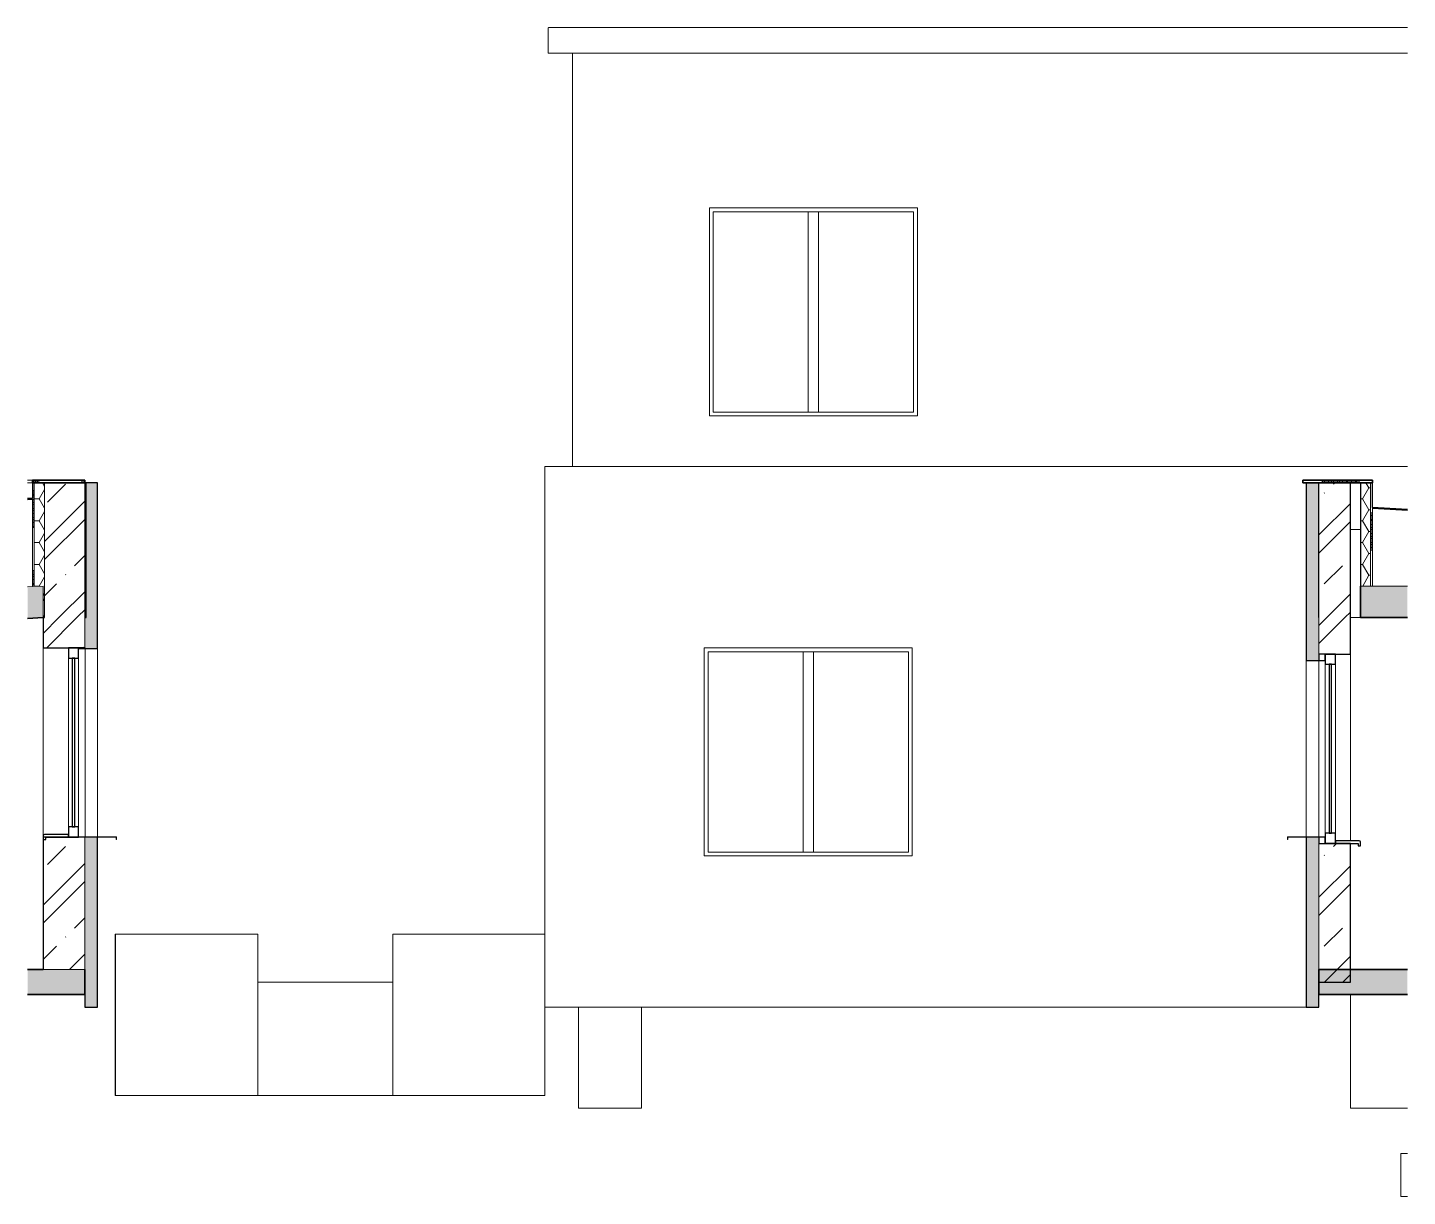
# Model space of a CAD drawing. Header units: millimetres. Extents: x -20192 to 462224, y -45352 to 20466.
# Drawn here: x 245529 to 256474, y 530 to 9800 of the extents above; entities that cross this region are included whole.
import ezdxf

# ---------------------------------------------------------------- set-up
doc = ezdxf.new("R2010")
doc.units = ezdxf.units.MM
for name, color, linetype, lineweight in [('A-FLOR', 192, 'Continuous', 9), ('A-FLOR-PATT', 8, 'Continuous', 35), ('A-GENM', 13, 'Continuous', 9), ('A-GLAZ', 151, 'Continuous', 9), ('A-ROOF', 132, 'Continuous', 9), ('A-ROOF-OTLN', 132, 'Continuous', 9), ('A-ROOF-PATT', 132, 'Continuous', 35), ('A-WALL', 113, 'Continuous', 9), ('A-WALL-PATT', 111, 'Continuous', 25), ('I-WALL', 2, 'Continuous', 9), ('Q-SPCQ', 91, 'Continuous', 9), ('S-COLS', 52, 'Continuous', 9)]:
    doc.layers.add(name, color=color, linetype=linetype, lineweight=lineweight)
pattern_1 = [(45, (239219.5, 0), (-359.21, 359.21), []), (45, (239363.2, -2e-13), (-359.21, 359.21), []), (45, (239650.56, -5e-13), (-215.526, 502.894), [203.2, -101.6, 3.353, -98.247])]
pattern_2 = [(0, (239219.506, 0), (150, 86.6), [100, -200]), (60, (239319.506, 0), (0.0022, 173.2038), [100, -200]), (300, (239319.506, 0), (149.9978, -86.6038), [100, -200])]

# ---------------------------------------------------------------- blocks, each defined once
blk = doc.blocks.new('OKNO_2k_ - OKNO_2k_2400 x 1500-2030614-VB1-S-Bourání')
at = {"layer": 'A-GLAZ', "lineweight": 25}
for p, q in [((16603, 4830), (16552, 4830)), ((16552, 4830), (16552, 4780)), ((16603, 4780), (16603, 4830)), ((16603, 4830), (16603, 4750)), ((16683, 4830), (16603, 4830)), ((16683, 4750), (16683, 4830)), ((16552, 4780), (16603, 4780)), ((16603, 4750), (16683, 4750)), ((16653, 4750), (16633, 4750)), ((16633, 4750), (16633, 3410)), ((16653, 3410), (16653, 4750)), ((16603, 3410), (16603, 3330)), ((16683, 3410), (16603, 3410)), ((16633, 3410), (16653, 3410)), ((16683, 3330), (16683, 3410)), ((16603, 3380), (16552, 3380)), ((16552, 3380), (16552, 3330)), ((16552, 3330), (16603, 3330)), ((16603, 3330), (16603, 3380)), ((16603, 3330), (16683, 3330))]:
    blk.add_line(p, q, dxfattribs=at)
at = {"layer": 'A-GLAZ'}
for p, q in [((16552, 3382), (16552, 4780)), ((16603, 4750), (16603, 3410)), ((16683, 4750), (16683, 3410))]:
    blk.add_line(p, q, dxfattribs=at)
blk = doc.blocks.new('parapet s nosem_vnitní - parapet s nosem_vnitní-1280305-VB1-S-Bourání')
at = {"layer": 'A-GENM', "lineweight": 25}
for p, q in [((16873, 3350), (16683, 3350)), ((16683, 3350), (16683, 3330)), ((16683, 3330), (16863, 3330)), ((16863, 3330), (16863, 3310)), ((16863, 3310), (16883, 3310)), ((16883, 3310), (16883, 3340))]:
    blk.add_line(p, q, dxfattribs=at)
blk.add_arc((16873, 3340), 10, 0, 90, dxfattribs=at)
blk = doc.blocks.new('parapet_ext - parapet_ext-1801991-VB1-S-Bourání')
at = {"layer": 'Q-SPCQ'}
for p, q in [((16603, 3382), (16303, 3382)), ((16303, 3382), (16303, 3360)), ((16303, 3360), (16305, 3360)), ((16305, 3360), (16305, 3380)), ((16305, 3380), (16603, 3380)), ((16603, 3380), (16603, 3382))]:
    blk.add_line(p, q, dxfattribs=at)
blk = doc.blocks.new('OKNO_2k_ - OKNO_2k_2000 x 1500-1963725-VB1-S-Bourání')
at = {"layer": 'A-GLAZ'}
h = blk.add_hatch(dxfattribs=at)
h.set_pattern_fill('FP_95', color=256, style=0, pattern_type=2)
h.set_pattern_definition([(0, (0, 0), (150, 86.6), [100, -200]), (60, (100, 0), (0.0022, 173.2038), [100, -200]), (300, (100, 0), (149.9978, -86.6038), [100, -200])])
h.paths.add_polyline_path([(6713, 4875), (6764, 4875), (6764, 4880), (6713, 4880)])
at = {"layer": 'A-GLAZ', "lineweight": 25}
for p, q in [((6713, 4880), (6633, 4880)), ((6633, 4880), (6633, 4800)), ((6713, 4880), (6713, 4875)), ((6764, 4880), (6713, 4880)), ((6713, 4800), (6713, 4880)), ((6713, 4875), (6764, 4875)), ((6764, 4875), (6764, 4880)), ((6633, 4800), (6713, 4800)), ((6663, 4800), (6663, 3460)), ((6683, 4800), (6663, 4800)), ((6683, 3460), (6683, 4800)), ((6713, 3460), (6633, 3460)), ((6633, 3460), (6633, 3380)), ((6663, 3460), (6683, 3460)), ((6713, 3380), (6713, 3460)), ((6633, 3380), (6713, 3380))]:
    blk.add_line(p, q, dxfattribs=at)
at = {"layer": 'A-GLAZ'}
for p, q in [((6764, 4875), (6764, 3382)), ((6633, 3460), (6633, 4800)), ((6713, 3460), (6713, 4800))]:
    blk.add_line(p, q, dxfattribs=at)
blk = doc.blocks.new('parapet s nosem_vnitní - parapet s nosem_vnitní-1280325-VB1-S-Bourání')
at = {"layer": 'A-GENM', "lineweight": 25}
for p, q in [((6633, 3400), (6443, 3400)), ((6633, 3380), (6633, 3400)), ((6433, 3390), (6433, 3360)), ((6433, 3360), (6453, 3360)), ((6453, 3380), (6633, 3380)), ((6453, 3360), (6453, 3380))]:
    blk.add_line(p, q, dxfattribs=at)
blk.add_arc((6443, 3390), 10, 90, 180, dxfattribs=at)
blk = doc.blocks.new('parapet_ext - parapet_ext-1802073-VB1-S-Bourání')
at = {"layer": 'Q-SPCQ'}
for p, q in [((7013, 3382), (6713, 3382)), ((6713, 3382), (6713, 3380)), ((6713, 3380), (7011, 3380)), ((7011, 3380), (7011, 3360)), ((7011, 3360), (7013, 3360)), ((7013, 3360), (7013, 3382))]:
    blk.add_line(p, q, dxfattribs=at)
blk = doc.blocks.new('OKNO_2k_ - OKNO_2k_1750 x 1750-1963716-VB1-S-Bourání')
at = {"layer": 'A-GLAZ'}
for p, q in [((11747, 6750), (11747, 8340)), ((11747, 8340), (13337, 8340)), ((12502, 6750), (12502, 8340)), ((12582, 8340), (12502, 8340)), ((12582, 8340), (12582, 6750)), ((13337, 8340), (13337, 6750)), ((13337, 6750), (11747, 6750)), ((12582, 6750), (12502, 6750))]:
    blk.add_line(p, q, dxfattribs=at)
blk = doc.blocks.new('parapet_ext - parapet_ext-1802094-VB1-S-Bourání')
at = {"layer": 'Q-SPCQ'}
blk.add_line((13367, 6722), (11717, 6722), dxfattribs=at)

msp = doc.modelspace()

# ---------------------------------------------------------------- hatches: boundary and pattern name
at = {"layer": 'A-FLOR-PATT', "lineweight": 9}
h = msp.add_hatch(color=256, dxfattribs=at)
h.paths.add_polyline_path([(256474, 2130), (256474, 2330), (255772, 2330), (255772, 2130)])
h.paths.add_polyline_path([(245652, 2130), (245982, 2130), (245982, 2330), (245529, 2330), (245529, 2130)])
at = {"layer": 'A-ROOF-PATT', "lineweight": 9}
h = msp.add_hatch(dxfattribs=at)
h.set_pattern_fill('FP_100', color=41, angle=-180, style=0, pattern_type=2)
h.set_pattern_definition([(270, (241512.7, 6210), (1270, -2e-12), []), (270, (241522.8, 6210), (1270, -2e-12), []), (270, (241533, 6210), (1270, -2e-12), []), (270, (241543.2, 6210), (1270, -2e-12), []), (270, (241553.3, 6210), (1270, -2e-12), []), (270, (241563.5, 6210), (1270, -2e-12), []), (270, (241573.6, 6210), (1270, -2e-12), []), (270, (241583.8, 6210), (1270, -2e-12), []), (270, (241594, 6210), (1270, -2e-12), []), (270, (241604.1, 6210), (1270, -2e-12), []), (270, (241614.3, 6210), (1270, -2e-12), []), (270, (241624.4, 6210), (1270, -2e-12), []), (270, (241634.6, 6210), (1270, -2e-12), []), (270, (241644.8, 6210), (1270, -2e-12), []), (270, (241654.9, 6210), (1270, -2e-12), []), (270, (241665.1, 6210), (1270, -2e-12), []), (270, (241675.2, 6210), (1270, -2e-12), []), (270, (241685.4, 6210), (1270, -2e-12), []), (270, (241695.6, 6210), (1270, -2e-12), []), (270, (241705.7, 6210), (1270, -2e-12), []), (270, (241715.9, 6210), (1270, -2e-12), []), (270, (241726, 6210), (1270, -2e-12), []), (270, (241736.2, 6210), (1270, -2e-12), []), (270, (241746.4, 6210), (1270, -2e-12), []), (270, (241756.5, 6210), (1270, -2e-12), []), (270, (241766.7, 6210), (1270, -2e-12), []), (270, (241776.8, 6210), (1270, -2e-12), []), (270, (241787, 6210), (1270, -2e-12), []), (270, (241797.2, 6210), (1270, -2e-12), []), (270, (241807.3, 6210), (1270, -2e-12), []), (270, (242147.7, 6210), (1270, -2e-12), []), (270, (242157.8, 6210), (1270, -2e-12), []), (270, (242168, 6210), (1270, -2e-12), []), (270, (242178.2, 6210), (1270, -2e-12), []), (270, (242188.3, 6210), (1270, -2e-12), []), (270, (242198.5, 6210), (1270, -2e-12), []), (270, (242208.6, 6210), (1270, -2e-12), []), (270, (242218.8, 6210), (1270, -2e-12), []), (270, (242229, 6210), (1270, -2e-12), []), (270, (242239.1, 6210), (1270, -2e-12), []), (270, (242249.3, 6210), (1270, -2e-12), []), (270, (242259.4, 6210), (1270, -2e-12), []), (270, (242269.6, 6210), (1270, -2e-12), []), (270, (242279.8, 6210), (1270, -2e-12), []), (270, (242289.9, 6210), (1270, -2e-12), []), (270, (242300.1, 6210), (1270, -2e-12), []), (270, (242310.2, 6210), (1270, -2e-12), []), (270, (242320.4, 6210), (1270, -2e-12), []), (270, (242330.6, 6210), (1270, -2e-12), []), (270, (242340.7, 6210), (1270, -2e-12), []), (270, (242350.9, 6210), (1270, -2e-12), []), (270, (242361, 6210), (1270, -2e-12), []), (270, (242371.2, 6210), (1270, -2e-12), []), (270, (242381.4, 6210), (1270, -2e-12), []), (270, (242391.5, 6210), (1270, -2e-12), []), (270, (242401.7, 6210), (1270, -2e-12), []), (270, (242411.8, 6210), (1270, -2e-12), []), (270, (242422, 6210), (1270, -2e-12), []), (270, (242432.2, 6210), (1270, -2e-12), []), (270, (242442.3, 6210), (1270, -2e-12), [])])
h.paths.add_polyline_path([(245567, 6190), (245982, 6190), (245982, 6210), (245567, 6210)])
h = msp.add_hatch(dxfattribs=at)
h.set_pattern_fill('FP_75', color=41, angle=-180, style=0, pattern_type=2)
h.set_pattern_definition([(270, (258336.4, 6210), (1270, 8e-14), []), (270, (258346.5, 6210), (1270, 8e-14), []), (270, (258356.7, 6210), (1270, 8e-14), []), (270, (258366.9, 6210), (1270, 8e-14), []), (270, (258377, 6210), (1270, 8e-14), []), (270, (258387.2, 6210), (1270, 8e-14), []), (270, (258397.3, 6210), (1270, 8e-14), []), (270, (258407.5, 6210), (1270, 8e-14), []), (270, (258417.7, 6210), (1270, 8e-14), []), (270, (258427.8, 6210), (1270, 8e-14), []), (270, (258438, 6210), (1270, 8e-14), []), (270, (258448.1, 6210), (1270, 8e-14), []), (270, (258458.3, 6210), (1270, 8e-14), []), (270, (258468.5, 6210), (1270, 8e-14), []), (270, (258478.6, 6210), (1270, 8e-14), []), (270, (258488.8, 6210), (1270, 8e-14), []), (270, (258499, 6210), (1270, 8e-14), []), (270, (258509.1, 6210), (1270, 8e-14), []), (270, (258519.3, 6210), (1270, 8e-14), []), (270, (258529.4, 6210), (1270, 8e-14), []), (270, (258539.6, 6210), (1270, 8e-14), []), (270, (258549.7, 6210), (1270, 8e-14), []), (270, (258559.9, 6210), (1270, 8e-14), []), (270, (258570, 6210), (1270, 8e-14), []), (270, (258580.2, 6210), (1270, 8e-14), []), (270, (258590.4, 6210), (1270, 8e-14), []), (270, (258600.5, 6210), (1270, 8e-14), []), (270, (258610.7, 6210), (1270, 8e-14), []), (270, (258620.9, 6210), (1270, 8e-14), []), (270, (258631, 6210), (1270, 8e-14), []), (270, (258971.4, 6210), (1270, 8e-14), []), (270, (258981.5, 6210), (1270, 8e-14), []), (270, (258991.7, 6210), (1270, 8e-14), []), (270, (259001.9, 6210), (1270, 8e-14), []), (270, (259012, 6210), (1270, 8e-14), []), (270, (259022.2, 6210), (1270, 8e-14), []), (270, (259032.3, 6210), (1270, 8e-14), []), (270, (259042.5, 6210), (1270, 8e-14), []), (270, (259052.7, 6210), (1270, 8e-14), []), (270, (259062.8, 6210), (1270, 8e-14), []), (270, (259073, 6210), (1270, 8e-14), []), (270, (259083.1, 6210), (1270, 8e-14), []), (270, (259093.3, 6210), (1270, 8e-14), []), (270, (259103.5, 6210), (1270, 8e-14), []), (270, (259113.6, 6210), (1270, 8e-14), []), (270, (259123.8, 6210), (1270, 8e-14), []), (270, (259134, 6210), (1270, 8e-14), []), (270, (259144.1, 6210), (1270, 8e-14), []), (270, (259154.3, 6210), (1270, 8e-14), []), (270, (259164.4, 6210), (1270, 8e-14), []), (270, (259174.6, 6210), (1270, 8e-14), []), (270, (259184.7, 6210), (1270, 8e-14), []), (270, (259194.9, 6210), (1270, 8e-14), []), (270, (259205, 6210), (1270, 8e-14), []), (270, (259215.2, 6210), (1270, 8e-14), []), (270, (259225.4, 6210), (1270, 8e-14), []), (270, (259235.5, 6210), (1270, 8e-14), []), (270, (259245.7, 6210), (1270, 8e-14), []), (270, (259255.9, 6210), (1270, 8e-14), []), (270, (259266, 6210), (1270, 8e-14), [])])
h.paths.add_polyline_path([(256197, 6190), (256197, 6210), (255644, 6210), (255644, 6190)])
h = msp.add_hatch(dxfattribs=at)
h.set_pattern_fill('FP_96', color=256, angle=-180, style=0, pattern_type=2)
h.set_pattern_definition([(272.98, (243026.1, 5933.3), (1268.3, 66), []), (272.98, (243036.2, 5933.8), (1268.3, 66), []), (272.98, (243046.4, 5934.3), (1268.3, 66), []), (272.98, (243056.5, 5934.9), (1268.3, 66), []), (272.98, (243066.7, 5935.4), (1268.3, 66), []), (272.98, (243076.8, 5935.9), (1268.3, 66), []), (272.98, (243087, 5936.4), (1268.3, 66), []), (272.98, (243097.1, 5937), (1268.3, 66), []), (272.98, (243107.2, 5937.5), (1268.3, 66), []), (272.98, (243117.4, 5938), (1268.3, 66), []), (272.98, (243127.5, 5938.5), (1268.3, 66), []), (272.98, (243137.7, 5939.1), (1268.3, 66), []), (272.98, (243147.8, 5939.6), (1268.3, 66), []), (272.98, (243158, 5940.1), (1268.3, 66), []), (272.98, (243168.1, 5940.7), (1268.3, 66), []), (272.98, (243178.3, 5941.2), (1268.3, 66), []), (272.98, (243188.4, 5941.7), (1268.3, 66), []), (272.98, (243198.6, 5942.2), (1268.3, 66), []), (272.98, (243208.7, 5942.8), (1268.3, 66), []), (272.98, (243218.9, 5943.3), (1268.3, 66), []), (272.98, (243229, 5943.8), (1268.3, 66), []), (272.98, (243239.1, 5944.4), (1268.3, 66), []), (272.98, (243249.3, 5944.9), (1268.3, 66), []), (272.98, (243259.4, 5945.4), (1268.3, 66), []), (272.98, (243269.6, 5946), (1268.3, 66), []), (272.98, (243279.7, 5946.5), (1268.3, 66), []), (272.98, (243289.9, 5947), (1268.3, 66), []), (272.98, (243300, 5947.5), (1268.3, 66), []), (272.98, (243310.2, 5948), (1268.3, 66), []), (272.98, (243320.3, 5948.6), (1268.3, 66), []), (272.98, (243660.2, 5966.3), (1268.3, 66), []), (272.98, (243670.4, 5966.8), (1268.3, 66), []), (272.98, (243680.5, 5967.3), (1268.3, 66), []), (272.98, (243690.7, 5967.9), (1268.3, 66), []), (272.98, (243700.8, 5968.4), (1268.3, 66), []), (272.98, (243711, 5968.9), (1268.3, 66), []), (272.98, (243721.1, 5969.5), (1268.3, 66), []), (272.98, (243731.2, 5970), (1268.3, 66), []), (272.98, (243741.4, 5970.5), (1268.3, 66), []), (272.98, (243751.5, 5971), (1268.3, 66), []), (272.98, (243761.7, 5971.6), (1268.3, 66), []), (272.98, (243771.8, 5972.1), (1268.3, 66), []), (272.98, (243782, 5972.6), (1268.3, 66), []), (272.98, (243792.1, 5973.1), (1268.3, 66), []), (272.98, (243802.3, 5973.7), (1268.3, 66), []), (272.98, (243812.4, 5974.2), (1268.3, 66), []), (272.98, (243822.6, 5974.7), (1268.3, 66), []), (272.98, (243832.7, 5975.3), (1268.3, 66), []), (272.98, (243842.8, 5975.8), (1268.3, 66), []), (272.98, (243853, 5976.3), (1268.3, 66), []), (272.98, (243863.1, 5976.8), (1268.3, 66), []), (272.98, (243873.3, 5977.4), (1268.3, 66), []), (272.98, (243883.4, 5977.9), (1268.3, 66), []), (272.98, (243893.6, 5978.4), (1268.3, 66), []), (272.98, (243903.7, 5979), (1268.3, 66), []), (272.98, (243913.9, 5979.5), (1268.3, 66), []), (272.98, (243924, 5980), (1268.3, 66), []), (272.98, (243934.2, 5980.5), (1268.3, 66), []), (272.98, (243944.3, 5981.1), (1268.3, 66), []), (272.98, (243954.5, 5981.6), (1268.3, 66), [])])
h.paths.add_polyline_path([(245529, 6054), (245567, 6056), (245567, 6066), (245529, 6064), (245529, 6054)])
h = msp.add_hatch(dxfattribs=at)
h.set_pattern_fill('FP_97', color=256, angle=-180, style=0, pattern_type=2)
h.set_pattern_definition([(272.583, (259894, 5883.6), (1268.7, 57.23), []), (272.583, (259904.2, 5884.1), (1268.7, 57.23), []), (272.583, (259914.3, 5884.5), (1268.7, 57.23), []), (272.583, (259924.5, 5885), (1268.7, 57.23), []), (272.583, (259934.6, 5885.4), (1268.7, 57.23), []), (272.583, (259944.8, 5885.9), (1268.7, 57.23), []), (272.583, (259954.9, 5886.4), (1268.7, 57.23), []), (272.583, (259965.1, 5886.8), (1268.7, 57.23), []), (272.583, (259975.2, 5887.3), (1268.7, 57.23), []), (272.583, (259985.4, 5887.7), (1268.7, 57.23), []), (272.583, (259995.5, 5888.2), (1268.7, 57.23), []), (272.583, (260005.7, 5888.6), (1268.7, 57.23), []), (272.583, (260015.8, 5889.1), (1268.7, 57.23), []), (272.583, (260026, 5889.6), (1268.7, 57.23), []), (272.583, (260036.1, 5890), (1268.7, 57.23), []), (272.583, (260046.3, 5890.5), (1268.7, 57.23), []), (272.583, (260056.4, 5890.9), (1268.7, 57.23), []), (272.583, (260066.6, 5891.4), (1268.7, 57.23), []), (272.583, (260076.7, 5891.9), (1268.7, 57.23), []), (272.583, (260086.9, 5892.3), (1268.7, 57.23), []), (272.583, (260097, 5892.8), (1268.7, 57.23), []), (272.583, (260107.2, 5893.2), (1268.7, 57.23), []), (272.583, (260117.3, 5893.7), (1268.7, 57.23), []), (272.583, (260127.5, 5894.1), (1268.7, 57.23), []), (272.583, (260137.6, 5894.6), (1268.7, 57.23), []), (272.583, (260147.8, 5895), (1268.7, 57.23), []), (272.583, (260157.9, 5895.5), (1268.7, 57.23), []), (272.583, (260168, 5896), (1268.7, 57.23), []), (272.583, (260178.2, 5896.4), (1268.7, 57.23), []), (272.583, (260188.4, 5896.9), (1268.7, 57.23), []), (272.583, (260528.4, 5912.2), (1268.7, 57.23), []), (272.583, (260538.5, 5912.7), (1268.7, 57.23), []), (272.583, (260548.7, 5913.1), (1268.7, 57.23), []), (272.583, (260558.8, 5913.6), (1268.7, 57.23), []), (272.583, (260569, 5914), (1268.7, 57.23), []), (272.583, (260579.1, 5914.5), (1268.7, 57.23), []), (272.583, (260589.3, 5915), (1268.7, 57.23), []), (272.583, (260599.4, 5915.4), (1268.7, 57.23), []), (272.583, (260609.6, 5915.9), (1268.7, 57.23), []), (272.583, (260619.7, 5916.3), (1268.7, 57.23), []), (272.583, (260629.9, 5916.8), (1268.7, 57.23), []), (272.583, (260640, 5917.3), (1268.7, 57.23), []), (272.583, (260650.2, 5917.7), (1268.7, 57.23), []), (272.583, (260660.3, 5918.2), (1268.7, 57.23), []), (272.583, (260670.5, 5918.6), (1268.7, 57.23), []), (272.583, (260680.6, 5919.1), (1268.7, 57.23), []), (272.583, (260690.8, 5919.6), (1268.7, 57.23), []), (272.583, (260700.9, 5920), (1268.7, 57.23), []), (272.583, (260711.1, 5920.5), (1268.7, 57.23), []), (272.583, (260721.2, 5920.9), (1268.7, 57.23), []), (272.583, (260731.4, 5921.4), (1268.7, 57.23), []), (272.583, (260741.5, 5921.8), (1268.7, 57.23), []), (272.583, (260751.7, 5922.3), (1268.7, 57.23), []), (272.583, (260761.8, 5922.8), (1268.7, 57.23), []), (272.583, (260772, 5923.2), (1268.7, 57.23), []), (272.583, (260782.1, 5923.7), (1268.7, 57.23), []), (272.583, (260792.3, 5924.1), (1268.7, 57.23), []), (272.583, (260802.4, 5924.6), (1268.7, 57.23), []), (272.583, (260812.6, 5925), (1268.7, 57.23), []), (272.583, (260822.7, 5925.5), (1268.7, 57.23), [])])
h.paths.add_polyline_path([(256474, 5969), (256474, 5977), (256197, 5993), (256197, 5985)])
at = {"layer": 'A-ROOF-PATT'}
for points in [[(245529, 5114), (245652, 5120), (245652, 5370), (245529, 5364), (245529, 5120)], [(256197, 5120), (256474, 5120), (256474, 5370), (256102, 5370), (256102, 5120), (256182, 5120)]]:
    msp.add_hatch(color=256, dxfattribs=at).paths.add_polyline_path(points)
at = {"layer": 'A-WALL-PATT', "lineweight": 9}
h = msp.add_hatch(dxfattribs=at)
h.set_pattern_fill('FP_99', color=256, angle=-180, style=0, pattern_type=2)
h.set_pattern_definition([(360, (245567.3, 5198.1), (5e-12, 1270), []), (360, (245567.3, 5208.3), (5e-12, 1270), []), (360, (245567.3, 5218.5), (5e-12, 1270), []), (360, (245567.3, 5228.6), (5e-12, 1270), []), (360, (245567.3, 5238.8), (5e-12, 1270), []), (360, (245567.3, 5249), (5e-12, 1270), []), (360, (245567.3, 5259.1), (5e-12, 1270), []), (360, (245567.3, 5269.3), (5e-12, 1270), []), (360, (245567.3, 5279.4), (5e-12, 1270), []), (360, (245567.3, 5289.6), (5e-12, 1270), []), (360, (245567.3, 5299.7), (5e-12, 1270), []), (360, (245567.3, 5309.9), (5e-12, 1270), []), (360, (245567.3, 5320.1), (5e-12, 1270), []), (360, (245567.3, 5330.2), (5e-12, 1270), []), (360, (245567.3, 5340.4), (5e-12, 1270), []), (360, (245567.3, 5350.5), (5e-12, 1270), []), (360, (245567.3, 5360.7), (5e-12, 1270), []), (360, (245567.3, 5370.9), (5e-12, 1270), []), (360, (245567.3, 5381), (5e-12, 1270), []), (360, (245567.3, 5391.2), (5e-12, 1270), []), (360, (245567.3, 5401.3), (5e-12, 1270), []), (360, (245567.3, 5411.5), (5e-12, 1270), []), (360, (245567.3, 5421.7), (5e-12, 1270), []), (360, (245567.3, 5431.8), (5e-12, 1270), []), (360, (245567.3, 5442), (5e-12, 1270), []), (360, (245567.3, 5452.1), (5e-12, 1270), []), (360, (245567.3, 5462.3), (5e-12, 1270), []), (360, (245567.3, 5472.5), (5e-12, 1270), []), (360, (245567.3, 5482.6), (5e-12, 1270), []), (360, (245567.3, 5492.8), (5e-12, 1270), []), (360, (245567.3, 5833.1), (5e-12, 1270), []), (360, (245567.3, 5843.3), (5e-12, 1270), []), (360, (245567.3, 5853.5), (5e-12, 1270), []), (360, (245567.3, 5863.6), (5e-12, 1270), []), (360, (245567.3, 5873.8), (5e-12, 1270), []), (360, (245567.3, 5884), (5e-12, 1270), []), (360, (245567.3, 5894.1), (5e-12, 1270), []), (360, (245567.3, 5904.3), (5e-12, 1270), []), (360, (245567.3, 5914.4), (5e-12, 1270), []), (360, (245567.3, 5924.6), (5e-12, 1270), []), (360, (245567.3, 5934.7), (5e-12, 1270), []), (360, (245567.3, 5944.9), (5e-12, 1270), []), (360, (245567.3, 5955.1), (5e-12, 1270), []), (360, (245567.3, 5965.2), (5e-12, 1270), []), (360, (245567.3, 5975.4), (5e-12, 1270), []), (360, (245567.3, 5985.5), (5e-12, 1270), []), (360, (245567.3, 5995.7), (5e-12, 1270), []), (360, (245567.3, 6005.9), (5e-12, 1270), []), (360, (245567.3, 6016), (5e-12, 1270), []), (360, (245567.3, 6026.2), (5e-12, 1270), []), (360, (245567.3, 6036.3), (5e-12, 1270), []), (360, (245567.3, 6046.5), (5e-12, 1270), []), (360, (245567.3, 6056.7), (5e-12, 1270), []), (360, (245567.3, 6066.8), (5e-12, 1270), []), (360, (245567.3, 6077), (5e-12, 1270), []), (360, (245567.3, 6087.1), (5e-12, 1270), []), (360, (245567.3, 6097.3), (5e-12, 1270), []), (360, (245567.3, 6107.5), (5e-12, 1270), []), (360, (245567.3, 6117.6), (5e-12, 1270), []), (360, (245567.3, 6127.8), (5e-12, 1270), [])])
h.paths.add_polyline_path([(245567, 5366), (245582, 5366), (245582, 6190), (245567, 6190), (245567, 5547)])
h = msp.add_hatch(dxfattribs=at)
h.set_pattern_fill('FP_95', color=256, style=0, pattern_type=2)
h.set_pattern_definition(pattern_2)
h.paths.add_polyline_path([(245662, 5120), (245662, 6190), (245582, 6190), (245582, 5366), (245652, 5370), (245652, 5120)])
h = msp.add_hatch(dxfattribs=at)
h.set_pattern_fill('FP_94', color=256, angle=135, style=0, pattern_type=2)
h.set_pattern_definition(pattern_1)
h.paths.add_polyline_path([(245992, 5120), (245992, 6190), (245662, 6190), (245662, 5120), (245982, 5120)])
h = msp.add_hatch(color=41, dxfattribs=at)
h.paths.add_polyline_path([(246082, 2030), (246082, 3380), (245982, 3380), (245982, 2030)])
h.paths.add_polyline_path([(246082, 4875), (246082, 6190), (245982, 6190), (245982, 4875)])
h = msp.add_hatch(color=41, dxfattribs=at)
h.paths.add_polyline_path([(255772, 2030), (255772, 3380), (255672, 3380), (255672, 2030)])
h.paths.add_polyline_path([(255672, 4780), (255772, 4780), (255772, 6190), (255672, 6190), (255672, 4860)])
h = msp.add_hatch(dxfattribs=at)
h.set_pattern_fill('FP_94', color=256, angle=135, style=0, pattern_type=2)
h.set_pattern_definition(pattern_1)
h.paths.add_polyline_path([(256022, 5120), (256022, 6190), (255772, 6190), (255772, 5120)])
h = msp.add_hatch(dxfattribs=at)
h.set_pattern_fill('FP_95', color=256, style=0, pattern_type=2)
h.set_pattern_definition(pattern_2)
h.paths.add_polyline_path([(256182, 5370), (256182, 6190), (256102, 6190), (256102, 5370)])
h = msp.add_hatch(dxfattribs=at)
h.set_pattern_fill('FP_98', color=256, angle=180, style=0, pattern_type=2)
h.set_pattern_definition([(180, (256197.2, 6584.6), (-2e-13, -1270), []), (180, (256197.2, 6574.5), (-2e-13, -1270), []), (180, (256197.2, 6564.3), (-2e-13, -1270), []), (180, (256197.2, 6554.2), (-2e-13, -1270), []), (180, (256197.2, 6544), (-2e-13, -1270), []), (180, (256197.2, 6533.8), (-2e-13, -1270), []), (180, (256197.2, 6523.7), (-2e-13, -1270), []), (180, (256197.2, 6513.5), (-2e-13, -1270), []), (180, (256197.2, 6503.4), (-2e-13, -1270), []), (180, (256197.2, 6493.2), (-2e-13, -1270), []), (180, (256197.2, 6483), (-2e-13, -1270), []), (180, (256197.2, 6472.9), (-2e-13, -1270), []), (180, (256197.2, 6462.7), (-2e-13, -1270), []), (180, (256197.2, 6452.6), (-2e-13, -1270), []), (180, (256197.2, 6442.4), (-2e-13, -1270), []), (180, (256197.2, 6432.2), (-2e-13, -1270), []), (180, (256197.2, 6422.1), (-2e-13, -1270), []), (180, (256197.2, 6411.9), (-2e-13, -1270), []), (180, (256197.2, 6401.8), (-2e-13, -1270), []), (180, (256197.2, 6391.6), (-2e-13, -1270), []), (180, (256197.2, 6381.4), (-2e-13, -1270), []), (180, (256197.2, 6371.3), (-2e-13, -1270), []), (180, (256197.2, 6361.1), (-2e-13, -1270), []), (180, (256197.2, 6351), (-2e-13, -1270), []), (180, (256197.2, 6340.8), (-2e-13, -1270), []), (180, (256197.2, 6330.6), (-2e-13, -1270), []), (180, (256197.2, 6320.5), (-2e-13, -1270), []), (180, (256197.2, 6310.3), (-2e-13, -1270), []), (180, (256197.2, 6300.2), (-2e-13, -1270), []), (180, (256197.2, 6290), (-2e-13, -1270), []), (180, (256197.2, 5949.6), (-2e-13, -1270), []), (180, (256197.2, 5939.5), (-2e-13, -1270), []), (180, (256197.2, 5929.3), (-2e-13, -1270), []), (180, (256197.2, 5919.2), (-2e-13, -1270), []), (180, (256197.2, 5909), (-2e-13, -1270), []), (180, (256197.2, 5898.8), (-2e-13, -1270), []), (180, (256197.2, 5888.7), (-2e-13, -1270), []), (180, (256197.2, 5878.5), (-2e-13, -1270), []), (180, (256197.2, 5868.4), (-2e-13, -1270), []), (180, (256197.2, 5858.2), (-2e-13, -1270), []), (180, (256197.2, 5848), (-2e-13, -1270), []), (180, (256197.2, 5837.9), (-2e-13, -1270), []), (180, (256197.2, 5827.7), (-2e-13, -1270), []), (180, (256197.2, 5817.6), (-2e-13, -1270), []), (180, (256197.2, 5807.4), (-2e-13, -1270), []), (180, (256197.2, 5797.2), (-2e-13, -1270), []), (180, (256197.2, 5787.1), (-2e-13, -1270), []), (180, (256197.2, 5776.9), (-2e-13, -1270), []), (180, (256197.2, 5766.8), (-2e-13, -1270), []), (180, (256197.2, 5756.6), (-2e-13, -1270), []), (180, (256197.2, 5746.4), (-2e-13, -1270), []), (180, (256197.2, 5736.3), (-2e-13, -1270), []), (180, (256197.2, 5726.1), (-2e-13, -1270), []), (180, (256197.2, 5716), (-2e-13, -1270), []), (180, (256197.2, 5705.8), (-2e-13, -1270), []), (180, (256197.2, 5695.6), (-2e-13, -1270), []), (180, (256197.2, 5685.5), (-2e-13, -1270), []), (180, (256197.2, 5675.3), (-2e-13, -1270), []), (180, (256197.2, 5665.2), (-2e-13, -1270), []), (180, (256197.2, 5655), (-2e-13, -1270), [])])
h.paths.add_polyline_path([(256197, 5370), (256197, 6190), (256182, 6190), (256182, 5370)])
h = msp.add_hatch(dxfattribs=at)
h.set_pattern_fill('FP_94', color=256, angle=135, style=0, pattern_type=2)
h.set_pattern_definition(pattern_1)
h.paths.add_polyline_path([(245982, 2330), (245982, 3380), (245652, 3380), (245652, 2330)])
h.paths.add_polyline_path([(245932, 4875), (245982, 4875), (245982, 5120), (245652, 5120), (245652, 4880), (245932, 4880)])
h = msp.add_hatch(dxfattribs=at)
h.set_pattern_fill('FP_94', color=256, angle=135, style=0, pattern_type=2)
h.set_pattern_definition(pattern_1)
h.paths.add_polyline_path([(255772, 2230), (256022, 2230), (256022, 3330), (255822, 3330), (255822, 3380), (255772, 3380), (255772, 3330)])
h.paths.add_polyline_path([(255772, 4780), (255822, 4780), (255822, 4830), (256022, 4830), (256022, 5120), (255772, 5120), (255772, 4830)])

# ---------------------------------------------------------------- linework, layer by layer
at = {"layer": 'A-FLOR', "lineweight": 35}
for p, q in [((245652, 2330), (245529, 2330)), ((245982, 2130), (245982, 2330)), ((256474, 2330), (255772, 2330)), ((255772, 2330), (255772, 2130)), ((245529, 2130), (245982, 2130)), ((255772, 2130), (256474, 2130))]:
    msp.add_line(p, q, dxfattribs=at)
at = {"layer": 'A-ROOF', "color": 41}
msp.add_line((245529, 6210), (245567, 6210), dxfattribs=at)
at = {"layer": 'A-ROOF', "color": 40, "lineweight": 35}
for p, q in [((245982, 6210), (245567, 6210)), ((245567, 6210), (245567, 6190)), ((245567, 6190), (245982, 6190)), ((245982, 6190), (245982, 6210)), ((256197, 6210), (255644, 6210)), ((255644, 6210), (255644, 6190)), ((255644, 6190), (256197, 6190)), ((256197, 6190), (256197, 6210))]:
    msp.add_line(p, q, dxfattribs=at)
at = {"layer": 'A-ROOF', "lineweight": 35}
for p, q in [((245567, 6066), (245529, 6064)), ((256474, 5977), (256197, 5993)), ((256102, 5370), (256102, 5120)), ((245529, 5114), (245652, 5120)), ((256102, 5120), (256474, 5120))]:
    msp.add_line(p, q, dxfattribs=at)
at = {"layer": 'A-ROOF'}
for p, q in [((245529, 6054), (245567, 6056)), ((245567, 5366), (245567, 6056)), ((256474, 5969), (256197, 5985)), ((256197, 5985), (256197, 5370)), ((245567, 5366), (245529, 5364)), ((245652, 5120), (245652, 5370)), ((256197, 5370), (256474, 5370))]:
    msp.add_line(p, q, dxfattribs=at)
at = {"layer": 'A-ROOF-OTLN'}
for p, q in [((249657, 9794), (249657, 9602)), ((256474, 9800), (249663, 9800)), ((249663, 9596), (256474, 9596))]:
    msp.add_line(p, q, dxfattribs=at)
for points, knots in [([(249663, 9800), (249662, 9800), (249662, 9800), (249662, 9800), (249661, 9800), (249661, 9800), (249661, 9800), (249660, 9799), (249660, 9799), (249660, 9799), (249659, 9799), (249659, 9799), (249658, 9798), (249658, 9798), (249658, 9797), (249657, 9797), (249657, 9796), (249657, 9795), (249657, 9794), (249657, 9794)], [-0.75, -0.75, -0.75, -0.75, -0.71875, -0.6875, -0.65625, -0.625, -0.59375, -0.5625, -0.53125, -0.5, -0.46875, -0.4375, -0.375, -0.34375, -0.3125, -0.25, -0.1875, -0.125, 0, 0, 0, 0]), ([(249657, 9602), (249657, 9601), (249657, 9600), (249657, 9599), (249657, 9599), (249658, 9598), (249658, 9597), (249659, 9597), (249659, 9597), (249659, 9597), (249660, 9596), (249660, 9596), (249660, 9596), (249661, 9596), (249661, 9596), (249661, 9596), (249662, 9596), (249662, 9596), (249662, 9596), (249663, 9596)], [-1, -1, -1, -1, -0.8888889, -0.8333333, -0.7777778, -0.7222222, -0.6666667, -0.6388889, -0.6111111, -0.5833333, -0.5555556, -0.5277778, -0.5, -0.4722222, -0.4444444, -0.4166667, -0.3888889, -0.3611111, -0.3333333, -0.3333333, -0.3333333, -0.3333333])]:
    msp.add_open_spline(points, degree=3, knots=knots, dxfattribs=at)
at = {"layer": 'A-WALL'}
for p, q in [((249852, 6320), (249852, 9596)), ((250937, 6720), (250937, 8370)), ((250937, 8370), (252587, 8370)), ((252587, 8370), (252587, 6720)), ((252587, 6720), (250937, 6720)), ((256474, 6320), (249631, 6320)), ((249631, 6320), (249631, 1330)), ((245567, 6190), (245529, 6190)), ((245582, 5366), (245582, 6190)), ((245662, 6190), (245662, 5120)), ((245662, 5120), (245662, 6190)), ((256182, 5370), (256182, 6190)), ((256022, 5820), (256102, 5820)), ((245567, 5366), (245652, 5370)), ((256102, 5370), (256197, 5370)), ((245982, 4875), (245982, 5120)), ((256022, 5120), (256102, 5120)), ((245652, 3390), (245652, 4880)), ((250897, 3230), (250897, 4880)), ((250897, 4880), (252547, 4880)), ((252547, 4880), (252547, 3230)), ((256022, 4830), (256022, 3350)), ((245982, 2330), (245982, 3380)), ((252547, 3230), (250897, 3230)), ((247356, 2610), (246223, 2610)), ((246223, 1330), (246223, 2610)), ((246226, 2610), (246226, 1330)), ((247356, 1330), (247356, 2610)), ((249631, 2610), (248426, 2610)), ((248426, 2230), (248426, 2610)), ((248427, 2610), (248427, 1330)), ((245652, 2330), (245982, 2330)), ((248427, 2230), (247356, 2230)), ((247356, 2230), (247356, 1330)), ((248427, 1330), (248427, 2230)), ((249631, 2030), (255672, 2030)), ((246223, 1330), (249631, 1330))]:
    msp.add_line(p, q, dxfattribs=at)
at = {"layer": 'A-WALL', "lineweight": 25}
for p, q in [((245567, 6190), (245567, 6066)), ((245992, 6190), (245982, 6190)), ((245992, 5120), (245992, 6190)), ((256022, 4830), (256022, 6190)), ((256102, 6190), (256102, 5370)), ((256197, 5993), (256197, 6190)), ((245652, 5120), (245652, 4880)), ((245652, 5120), (245662, 5120)), ((245982, 5120), (245992, 5120)), ((245652, 4880), (245932, 4880)), ((245932, 4880), (245932, 4875)), ((255822, 4780), (255822, 4830)), ((255822, 4830), (256022, 4830)), ((245652, 3380), (245652, 2330)), ((246082, 3380), (245652, 3380)), ((255822, 3330), (255822, 3380)), ((256022, 3330), (255822, 3330)), ((256022, 2230), (256022, 3330)), ((255772, 2230), (256022, 2230))]:
    msp.add_line(p, q, dxfattribs=at)
at = {"layer": 'A-WALL', "color": 2, "lineweight": 25}
for p, q in [((245982, 6190), (245982, 5120)), ((246082, 6190), (245992, 6190)), ((246082, 4875), (246082, 6190)), ((255672, 6190), (255672, 4780)), ((255772, 5120), (255772, 6190)), ((245932, 4875), (246082, 4875)), ((255672, 4780), (255822, 4780)), ((246082, 2030), (246082, 3380)), ((255822, 3380), (255672, 3380)), ((255672, 3380), (255672, 2030)), ((245982, 2130), (245982, 2030)), ((255772, 2030), (255772, 2130)), ((245982, 2030), (246082, 2030)), ((255672, 2030), (255772, 2030))]:
    msp.add_line(p, q, dxfattribs=at)
at = {"layer": 'A-WALL', "color": 50}
for p, q in [((255772, 4780), (255772, 5120)), ((255772, 2330), (255772, 3380))]:
    msp.add_line(p, q, dxfattribs=at)
at = {"layer": 'A-WALL', "color": 41}
for p, q in [((246082, 4875), (246082, 3382)), ((255672, 3382), (255672, 4780))]:
    msp.add_line(p, q, dxfattribs=at)
at = {"layer": 'I-WALL'}
for p, q in [((256474, 870), (256422, 870)), ((256422, 870), (256422, 530)), ((256422, 530), (256474, 530))]:
    msp.add_line(p, q, dxfattribs=at)
at = {"layer": 'S-COLS'}
for p, q in [((256022, 2130), (256022, 1230)), ((249898, 2030), (249898, 1230)), ((250398, 1230), (250398, 2030)), ((250398, 1230), (249898, 1230)), ((256474, 1230), (256022, 1230))]:
    msp.add_line(p, q, dxfattribs=at)

# ---------------------------------------------------------------- block references
at = {"layer": 'A-GENM'}
for name in ['parapet s nosem_vnitní - parapet s nosem_vnitní-1280325-VB1-S-Bourání', 'parapet s nosem_vnitní - parapet s nosem_vnitní-1280305-VB1-S-Bourání']:
    msp.add_blockref(name, (239220, 0), dxfattribs=at)
at = {"layer": 'A-GLAZ'}
for name, p in [('OKNO_2k_ - OKNO_2k_1750 x 1750-1963716-VB1-S-Bourání', (239220, 0)), ('OKNO_2k_ - OKNO_2k_2000 x 1500-1963725-VB1-S-Bourání', (239220, 0)), ('OKNO_2k_ - OKNO_2k_1750 x 1750-1963716-VB1-S-Bourání', (239180, -3490)), ('OKNO_2k_ - OKNO_2k_2400 x 1500-2030614-VB1-S-Bourání', (239220, 0))]:
    msp.add_blockref(name, p, dxfattribs=at)
at = {"layer": 'Q-SPCQ'}
for name, p in [('parapet_ext - parapet_ext-1802094-VB1-S-Bourání', (239220, 0)), ('parapet_ext - parapet_ext-1802073-VB1-S-Bourání', (239220, 0)), ('parapet_ext - parapet_ext-1801991-VB1-S-Bourání', (239220, 0)), ('parapet_ext - parapet_ext-1802094-VB1-S-Bourání', (239180, -3490))]:
    msp.add_blockref(name, p, dxfattribs=at)

doc.saveas('drawing.dxf')
